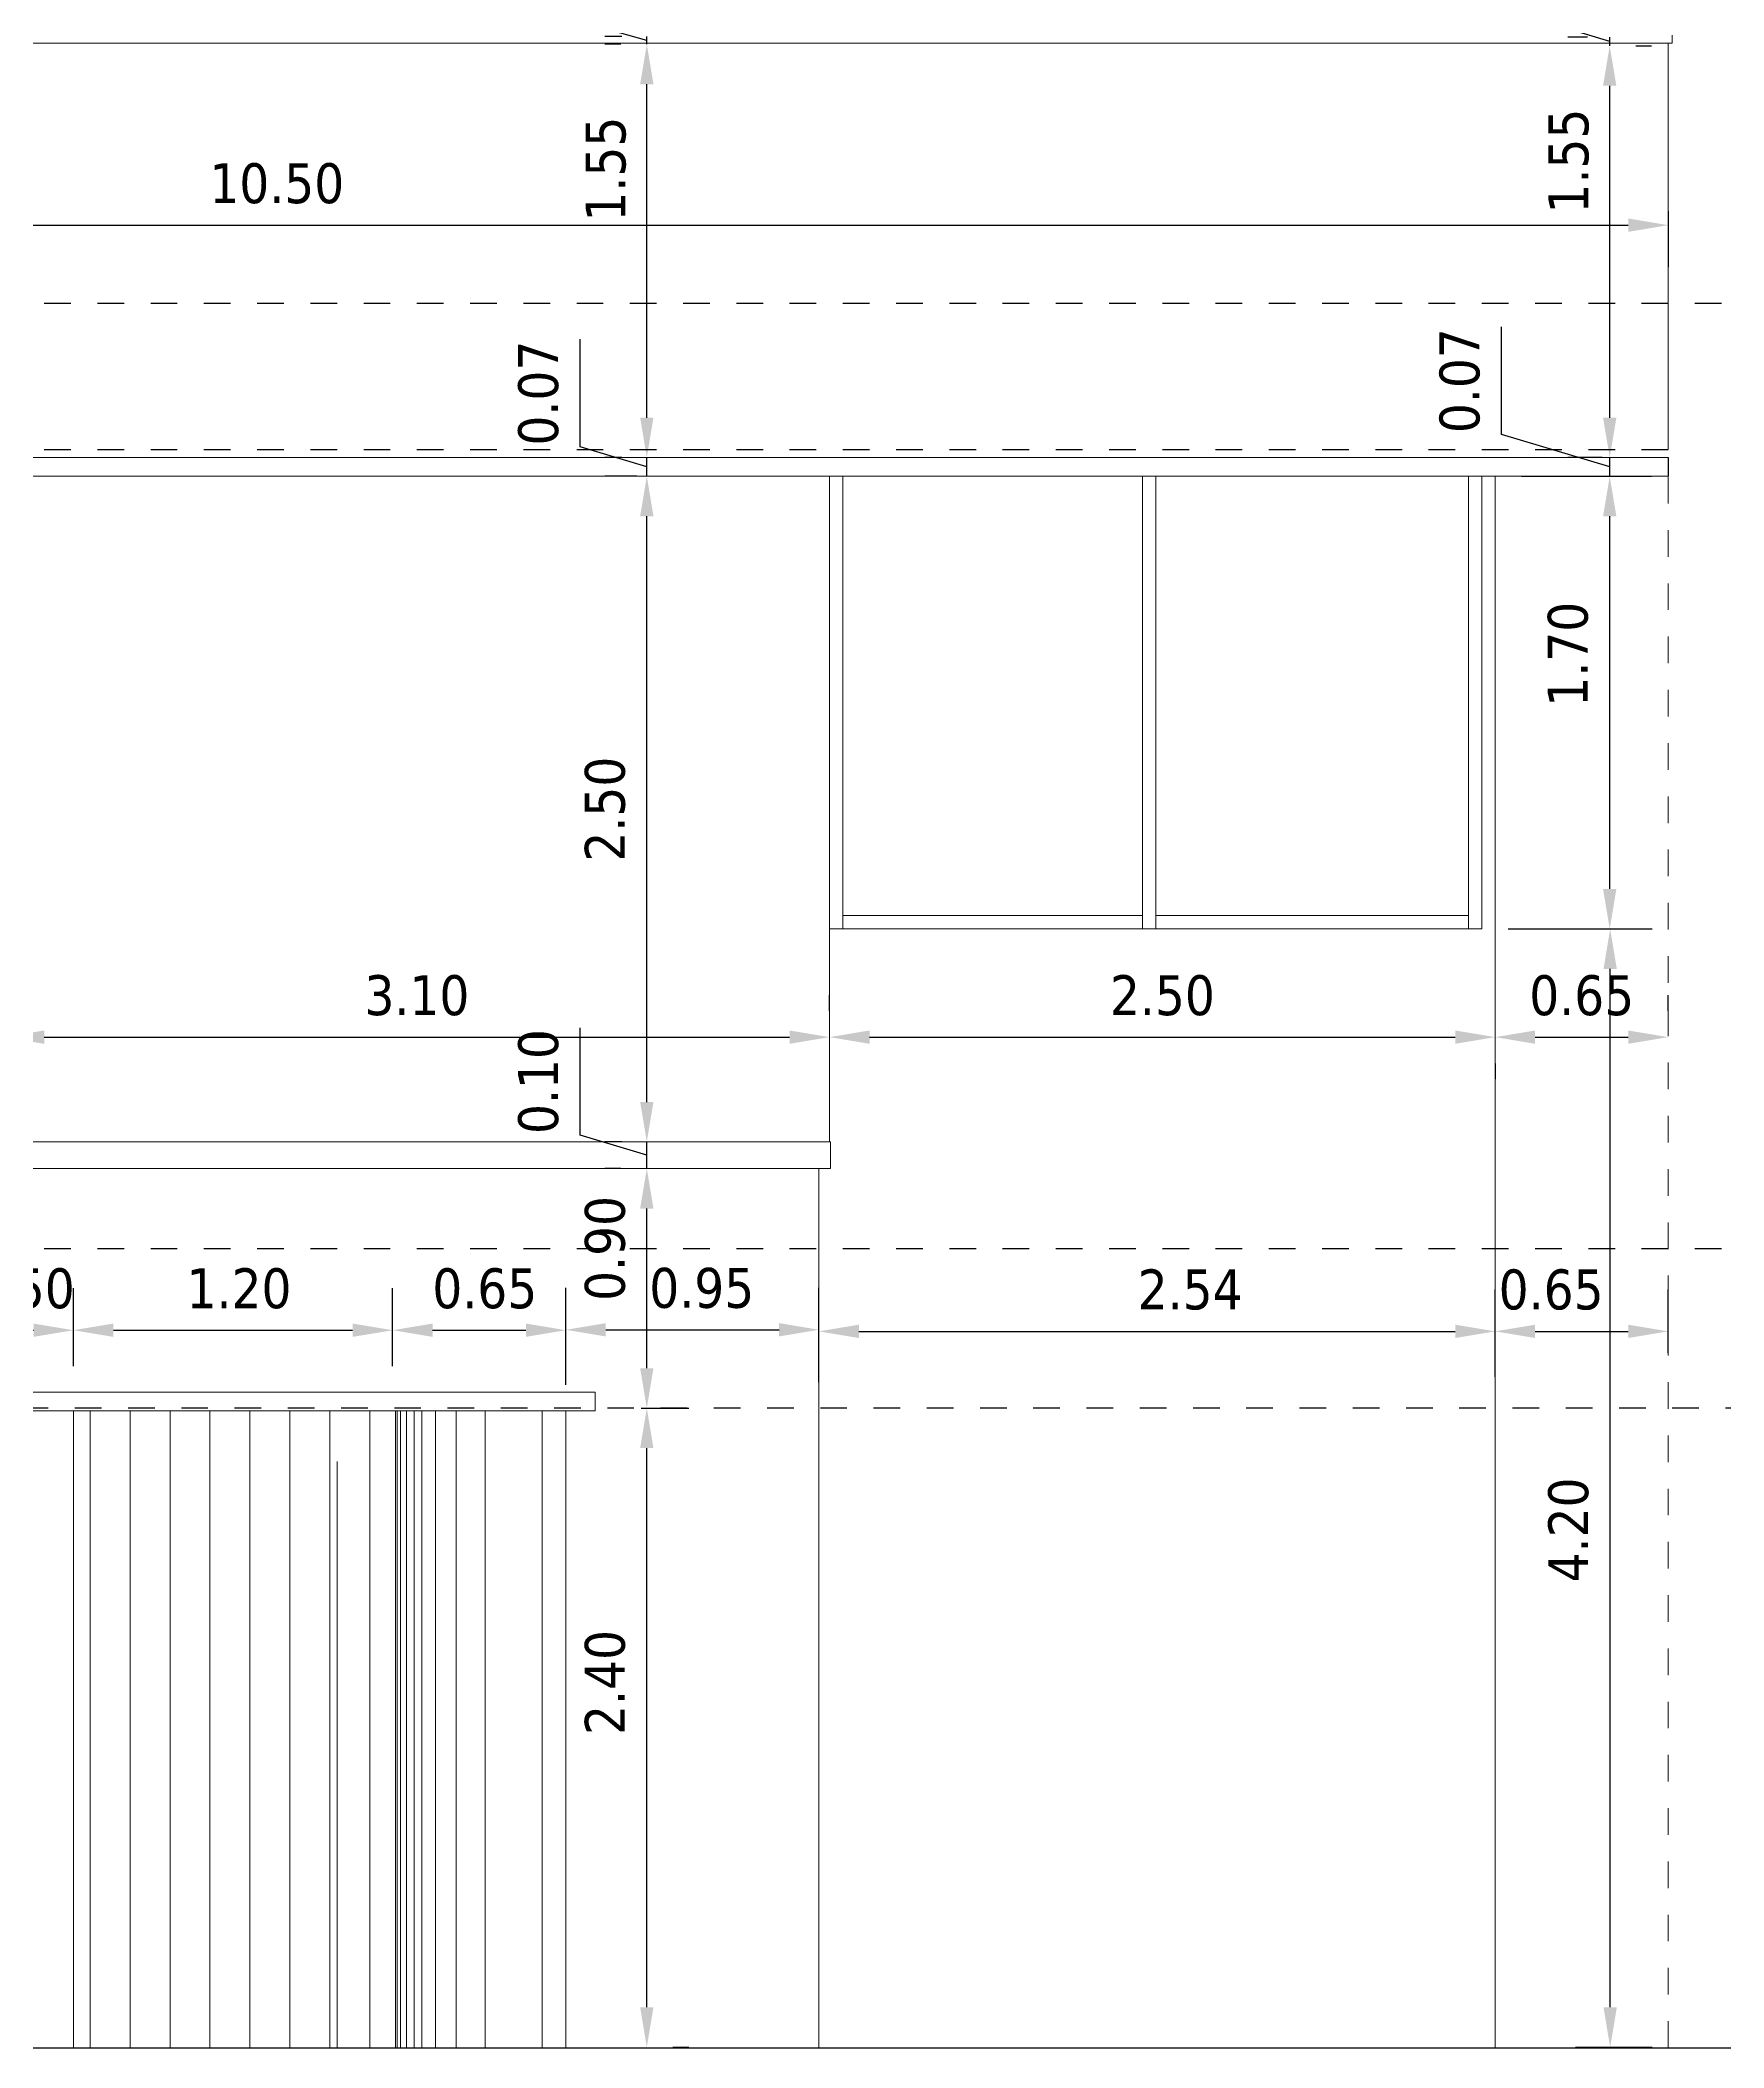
# Model space of a CAD drawing. Header units: millimetres. Extents: x 844 to 2732, y 457 to 943.
# Drawn here: x 2531.68 to 2538.01, y 463.76 to 471.3 of the extents above; entities that cross this region are included whole.
import ezdxf

# ---------------------------------------------------------------- set-up
doc = ezdxf.new("R2010")
doc.units = ezdxf.units.MM
doc.header["$LTSCALE"] = 0.01
doc.linetypes.add('ACAD_ISO03W100', pattern=[30, 12, -18])
doc.linetypes.add('Grid Line', pattern=[0.022225, 0.0127, -0.003175, 0.003175, -0.003175])
doc.layers.add('05-Dim', color=5, linetype='Continuous')
for name, color, linetype, lineweight in [('A-DETL-GENF', 92, 'Continuous', 9), ('A-DETL-MEDM', 4, 'Continuous', 25), ('A-DETL-THIN', 151, 'Continuous', 9), ('A-GENM', 13, 'Continuous', 9), ('A-GLAZ-CWMG', 6, 'Continuous', 9), ('A-WALL', 3, 'Continuous', 9), ('S-GRID', 1, 'Continuous', 9)]:
    doc.layers.add(name, color=color, linetype=linetype, lineweight=lineweight)
doc.styles.add('Tahoma', font='tahoma.ttf', dxfattribs={"height": 0.15})
doc.dimstyles.new('Diagonal_-_Centre_-_2_5mm_Arial', dxfattribs={"dimscale": 0.2, "dimtxt": 0.15, "dimasz": 0.75, "dimexe": 0.787402, "dimexo": 0.492126, "dimgap": 0.05, "dimtad": 0, "dimrnd": 0.01, "dimzin": 0, "dimdsep": 46, "dimtxsty": 'Tahoma', "dimcen": 0, "dimdle": 0.787402, "dimazin": 0, "dimtfac": 1, "dimtmove": 1, "dimatfit": 3, "dimfxl": 1, "dimtvp": 1, "dimtolj": 1, "dimtzin": 0, "dimarcsym": 1})

# ---------------------------------------------------------------- blocks, each defined once
blk = doc.blocks.new('Rectangular Mullion - 50 x 150mm-530099-South')
at = {"layer": 'A-GLAZ-CWMG'}
for p, q in [((0.3424, 4.2), (0.3424, 4.25)), ((1.4674, 4.25), (0.3424, 4.25)), ((1.4674, 4.25), (1.4674, 4.2))]:
    blk.add_line(p, q, dxfattribs=at)
blk = doc.blocks.new('Rectangular Mullion - 50 x 150mm-459886-South')
at = {"layer": 'A-GLAZ-CWMG'}
blk.add_line((2.6924, 5.9), (2.6924, 4.2), dxfattribs=at)
blk = doc.blocks.new('Rectangular Mullion - 50 x 150mm-460568-South')
at = {"layer": 'A-GLAZ-CWMG'}
for p, q in [((1.5174, 4.2), (1.5174, 4.25)), ((2.6924, 4.25), (1.5174, 4.25)), ((2.6924, 4.25), (2.6924, 4.2))]:
    blk.add_line(p, q, dxfattribs=at)
blk = doc.blocks.new('Rectangular Mullion - 50 x 150mm-459884-South')
at = {"layer": 'A-GLAZ-CWMG'}
for p, q in [((1.4674, 5.9), (1.4674, 4.2)), ((1.5174, 4.2), (1.5174, 5.9))]:
    blk.add_line(p, q, dxfattribs=at)
blk = doc.blocks.new('Rectangular Mullion - 50 x 150mm-459887-South')
at = {"layer": 'A-GLAZ-CWMG'}
for p, q in [((0.2924, 5.9), (0.2924, 4.2)), ((0.3424, 4.2), (0.3424, 5.9))]:
    blk.add_line(p, q, dxfattribs=at)
blk = doc.blocks.new('*D1009')
at = {"layer": '05-Dim', "color": 0, "lineweight": -2, "transparency": 16777216}
for p, q in [((2531.5494, 467.6553), (2531.5494, 467.7143)), ((2534.6494, 467.6553), (2534.6494, 467.7143)), ((2531.6994, 467.5569), (2534.4994, 467.5569))]:
    blk.add_line(p, q, dxfattribs=at)
at = {"layer": '05-Dim', "color": 0, "transparency": 16777216}
for points in [[(2531.6994, 467.5819), (2531.6994, 467.5319), (2531.5494, 467.5569)], [(2534.4994, 467.5819), (2534.4994, 467.5319), (2534.6494, 467.5569)]]:
    blk.add_solid(points, dxfattribs=at)
at = {"layer": 'Defpoints', "color": 0, "transparency": 16777216}
for p in [(2531.5494, 467.5569), (2534.6494, 467.5569), (2534.6494, 467.5569)]:
    blk.add_point(p, dxfattribs=at)
at = {"layer": '05-Dim', "color": 0, "transparency": 16777216, "insert": (2533.0994, 467.7131), "char_height": 0.15, "attachment_point": 5, "style": 'Tahoma'}
blk.add_mtext('\\A1;3.10', dxfattribs=at)
blk = doc.blocks.new('*D1010')
at = {"layer": '05-Dim', "color": 0, "lineweight": -2, "transparency": 16777216}
for p, q in [((2534.6494, 467.6553), (2534.6494, 467.7143)), ((2534.7994, 467.5569), (2536.9994, 467.5569)), ((2537.1494, 467.4584), (2537.1494, 467.3994))]:
    blk.add_line(p, q, dxfattribs=at)
at = {"layer": '05-Dim', "color": 0, "transparency": 16777216}
for points in [[(2534.7994, 467.5819), (2534.7994, 467.5319), (2534.6494, 467.5569)], [(2536.9994, 467.5819), (2536.9994, 467.5319), (2537.1494, 467.5569)]]:
    blk.add_solid(points, dxfattribs=at)
at = {"layer": 'Defpoints', "color": 0, "transparency": 16777216}
for p in [(2534.6494, 467.5569), (2537.1494, 467.5569), (2537.1494, 467.5569)]:
    blk.add_point(p, dxfattribs=at)
at = {"layer": '05-Dim', "color": 0, "transparency": 16777216, "insert": (2535.8994, 467.7131), "char_height": 0.15, "attachment_point": 5, "style": 'Tahoma'}
blk.add_mtext('\\A1;2.50', dxfattribs=at)
blk = doc.blocks.new('*D1011')
at = {"layer": '05-Dim', "color": 0, "lineweight": -2, "transparency": 16777216}
for p, q in [((2537.7994, 467.6553), (2537.7994, 467.7143)), ((2537.2994, 467.5569), (2537.6494, 467.5569)), ((2537.1494, 467.4584), (2537.1494, 467.3994))]:
    blk.add_line(p, q, dxfattribs=at)
at = {"layer": '05-Dim', "color": 0, "transparency": 16777216}
for points in [[(2537.2994, 467.5819), (2537.2994, 467.5319), (2537.1494, 467.5569)], [(2537.6494, 467.5819), (2537.6494, 467.5319), (2537.7994, 467.5569)]]:
    blk.add_solid(points, dxfattribs=at)
at = {"layer": 'Defpoints', "color": 0, "transparency": 16777216}
for p in [(2537.1494, 467.5569), (2537.7994, 467.5569), (2537.7994, 467.5569)]:
    blk.add_point(p, dxfattribs=at)
at = {"layer": '05-Dim', "color": 0, "transparency": 16777216, "insert": (2537.4744, 467.713), "char_height": 0.15, "attachment_point": 5, "style": 'Tahoma'}
blk.add_mtext('\\A1;0.65', dxfattribs=at)
blk = doc.blocks.new('*D1012')
at = {"layer": '05-Dim', "color": 0, "lineweight": -2, "transparency": 16777216}
for p, q in [((2527.2994, 470.6584), (2527.2994, 470.449)), ((2537.7994, 470.6584), (2537.7994, 470.449)), ((2527.4494, 470.6064), (2537.6494, 470.6064))]:
    blk.add_line(p, q, dxfattribs=at)
at = {"layer": '05-Dim', "color": 0, "transparency": 16777216}
for points in [[(2527.4494, 470.6314), (2527.4494, 470.5814), (2527.2994, 470.6064)], [(2537.6494, 470.6314), (2537.6494, 470.5814), (2537.7994, 470.6064)]]:
    blk.add_solid(points, dxfattribs=at)
at = {"layer": 'Defpoints', "color": 0, "transparency": 16777216}
for p in [(2527.2994, 470.7568), (2537.7994, 470.7568), (2537.7994, 470.6064)]:
    blk.add_point(p, dxfattribs=at)
at = {"layer": '05-Dim', "color": 0, "transparency": 16777216, "insert": (2532.573, 470.7626), "char_height": 0.15, "attachment_point": 5, "style": 'Tahoma'}
blk.add_mtext('\\A1;10.50', dxfattribs=at)
blk = doc.blocks.new('*D919')
at = {"layer": '05-Dim', "color": 0, "lineweight": -2, "transparency": 16777216}
for p, q in [((2531.3094, 466.3217), (2531.3094, 466.6136)), ((2531.8094, 466.3217), (2531.8094, 466.6136)), ((2531.4594, 466.4562), (2531.6594, 466.4562))]:
    blk.add_line(p, q, dxfattribs=at)
at = {"layer": '05-Dim', "color": 0, "transparency": 16777216}
for points in [[(2531.4594, 466.4812), (2531.4594, 466.4312), (2531.3094, 466.4562)], [(2531.6594, 466.4812), (2531.6594, 466.4312), (2531.8094, 466.4562)]]:
    blk.add_solid(points, dxfattribs=at)
at = {"layer": 'Defpoints', "color": 0, "transparency": 16777216}
for p in [(2531.8094, 466.4562), (2531.3094, 466.2233), (2531.8094, 466.2233)]:
    blk.add_point(p, dxfattribs=at)
at = {"layer": '05-Dim', "color": 0, "transparency": 16777216, "insert": (2531.6172, 466.6123), "char_height": 0.15, "attachment_point": 5, "style": 'Tahoma'}
blk.add_mtext('\\A1;0.50', dxfattribs=at)
blk = doc.blocks.new('*D920')
at = {"layer": '05-Dim', "color": 0, "lineweight": -2, "transparency": 16777216}
for p, q in [((2531.8094, 466.3217), (2531.8094, 466.6136)), ((2533.008, 466.3217), (2533.008, 466.6136)), ((2531.9594, 466.4562), (2532.858, 466.4562))]:
    blk.add_line(p, q, dxfattribs=at)
at = {"layer": '05-Dim', "color": 0, "transparency": 16777216}
for points in [[(2531.9594, 466.4812), (2531.9594, 466.4312), (2531.8094, 466.4562)], [(2532.858, 466.4812), (2532.858, 466.4312), (2533.008, 466.4562)]]:
    blk.add_solid(points, dxfattribs=at)
at = {"layer": 'Defpoints', "color": 0, "transparency": 16777216}
for p in [(2533.008, 466.4562), (2531.8094, 466.2233), (2533.008, 466.2233)]:
    blk.add_point(p, dxfattribs=at)
at = {"layer": '05-Dim', "color": 0, "transparency": 16777216, "insert": (2532.4312, 466.6124), "char_height": 0.15, "attachment_point": 5, "style": 'Tahoma'}
blk.add_mtext('\\A1;1.20', dxfattribs=at)
blk = doc.blocks.new('*D945')
at = {"layer": '05-Dim', "color": 0, "lineweight": -2, "transparency": 16777216}
for p, q in [((2533.008, 466.3217), (2533.008, 466.6136)), ((2533.6587, 466.2517), (2533.6587, 466.6136)), ((2533.158, 466.4562), (2533.5087, 466.4562))]:
    blk.add_line(p, q, dxfattribs=at)
at = {"layer": '05-Dim', "color": 0, "transparency": 16777216}
for points in [[(2533.158, 466.4812), (2533.158, 466.4312), (2533.008, 466.4562)], [(2533.5087, 466.4812), (2533.5087, 466.4312), (2533.6587, 466.4562)]]:
    blk.add_solid(points, dxfattribs=at)
at = {"layer": 'Defpoints', "color": 0, "transparency": 16777216}
for p in [(2533.6587, 466.4562), (2533.008, 466.2233), (2533.6587, 466.1533)]:
    blk.add_point(p, dxfattribs=at)
at = {"layer": '05-Dim', "color": 0, "transparency": 16777216, "insert": (2533.3543, 466.6123), "char_height": 0.15, "attachment_point": 5, "style": 'Tahoma'}
blk.add_mtext('\\A1;0.65', dxfattribs=at)
blk = doc.blocks.new('*D946')
at = {"layer": '05-Dim', "color": 0, "lineweight": -2, "transparency": 16777216}
for p, q in [((2533.6587, 466.2517), (2533.6587, 466.6153)), ((2534.6094, 466.2617), (2534.6094, 466.6153)), ((2533.8087, 466.4578), (2534.4594, 466.4578))]:
    blk.add_line(p, q, dxfattribs=at)
at = {"layer": '05-Dim', "color": 0, "transparency": 16777216}
for points in [[(2533.8087, 466.4828), (2533.8087, 466.4328), (2533.6587, 466.4578)], [(2534.4594, 466.4828), (2534.4594, 466.4328), (2534.6094, 466.4578)]]:
    blk.add_solid(points, dxfattribs=at)
at = {"layer": 'Defpoints', "color": 0, "transparency": 16777216}
for p in [(2534.6094, 466.4578), (2533.6587, 466.1533), (2534.6094, 466.1633)]:
    blk.add_point(p, dxfattribs=at)
at = {"layer": '05-Dim', "color": 0, "transparency": 16777216, "insert": (2534.1692, 466.6139), "char_height": 0.15, "attachment_point": 5, "style": 'Tahoma'}
blk.add_mtext('\\A1;0.95', dxfattribs=at)
blk = doc.blocks.new('*D947')
at = {"layer": '05-Dim', "color": 0, "lineweight": -2, "transparency": 16777216}
for p, q in [((2534.6094, 466.2817), (2534.6094, 466.6094)), ((2537.1494, 466.2817), (2537.1494, 466.6094)), ((2534.7594, 466.4519), (2536.9994, 466.4519))]:
    blk.add_line(p, q, dxfattribs=at)
at = {"layer": '05-Dim', "color": 0, "transparency": 16777216}
for points in [[(2534.7594, 466.4769), (2534.7594, 466.4269), (2534.6094, 466.4519)], [(2536.9994, 466.4769), (2536.9994, 466.4269), (2537.1494, 466.4519)]]:
    blk.add_solid(points, dxfattribs=at)
at = {"layer": 'Defpoints', "color": 0, "transparency": 16777216}
for p in [(2537.1494, 466.4519), (2534.6094, 466.1833), (2537.1494, 466.1833)]:
    blk.add_point(p, dxfattribs=at)
at = {"layer": '05-Dim', "color": 0, "transparency": 16777216, "insert": (2536.0036, 466.6081), "char_height": 0.15, "attachment_point": 5, "style": 'Tahoma'}
blk.add_mtext('\\A1;2.54', dxfattribs=at)
blk = doc.blocks.new('*D948')
at = {"layer": '05-Dim', "color": 0, "lineweight": -2, "transparency": 16777216}
for p, q in [((2537.1494, 466.3715), (2537.1494, 466.6094)), ((2537.7994, 466.3715), (2537.7994, 466.6094)), ((2537.2994, 466.4519), (2537.6494, 466.4519))]:
    blk.add_line(p, q, dxfattribs=at)
at = {"layer": '05-Dim', "color": 0, "transparency": 16777216}
for points in [[(2537.2994, 466.4769), (2537.2994, 466.4269), (2537.1494, 466.4519)], [(2537.6494, 466.4769), (2537.6494, 466.4269), (2537.7994, 466.4519)]]:
    blk.add_solid(points, dxfattribs=at)
at = {"layer": 'Defpoints', "color": 0, "transparency": 16777216}
for p in [(2537.7994, 466.4519), (2537.1494, 466.273), (2537.7994, 466.273)]:
    blk.add_point(p, dxfattribs=at)
at = {"layer": '05-Dim', "color": 0, "transparency": 16777216, "insert": (2537.3595, 466.608), "char_height": 0.15, "attachment_point": 5, "style": 'Tahoma'}
blk.add_mtext('\\A1;0.65', dxfattribs=at)
blk = doc.blocks.new('*D921')
at = {"layer": '05-Dim', "color": 0, "lineweight": -2, "transparency": 16777216}
for p, q in [((2533.9419, 466.1633), (2534.1202, 466.1633)), ((2533.9628, 463.9133), (2533.9628, 466.0133)), ((2534.0612, 463.7633), (2534.1202, 463.7633))]:
    blk.add_line(p, q, dxfattribs=at)
at = {"layer": '05-Dim', "color": 0, "transparency": 16777216}
for points in [[(2533.9378, 466.0133), (2533.9878, 466.0133), (2533.9628, 466.1633)], [(2533.9378, 463.9133), (2533.9878, 463.9133), (2533.9628, 463.7633)]]:
    blk.add_solid(points, dxfattribs=at)
at = {"layer": 'Defpoints', "color": 0, "transparency": 16777216}
for p in [(2533.8435, 466.1633), (2533.9628, 466.1633), (2533.9628, 463.7633)]:
    blk.add_point(p, dxfattribs=at)
at = {"layer": '05-Dim', "color": 0, "transparency": 16777216, "insert": (2533.8065, 465.1334), "char_height": 0.15, "attachment_point": 5, "rotation": 90, "style": 'Tahoma'}
blk.add_mtext('\\A1;2.40', dxfattribs=at)
blk = doc.blocks.new('*D953')
at = {"layer": '05-Dim', "color": 0, "lineweight": -2, "transparency": 16777216}
for p, q in [((2533.8649, 467.0633), (2533.8053, 467.0633)), ((2533.9628, 466.3133), (2533.9628, 466.9133)), ((2533.9986, 466.1633), (2534.1202, 466.1633))]:
    blk.add_line(p, q, dxfattribs=at)
at = {"layer": '05-Dim', "color": 0, "transparency": 16777216}
for points in [[(2533.9378, 466.9133), (2533.9878, 466.9133), (2533.9628, 467.0633)], [(2533.9378, 466.3133), (2533.9878, 466.3133), (2533.9628, 466.1633)]]:
    blk.add_solid(points, dxfattribs=at)
at = {"layer": 'Defpoints', "color": 0, "transparency": 16777216}
for p in [(2533.9628, 467.0633), (2533.9634, 467.0633), (2533.9002, 466.1633)]:
    blk.add_point(p, dxfattribs=at)
at = {"layer": '05-Dim', "color": 0, "transparency": 16777216, "insert": (2533.8066, 466.7633), "char_height": 0.15, "attachment_point": 5, "rotation": 90, "style": 'Tahoma'}
blk.add_mtext('\\A1;0.90', dxfattribs=at)
blk = doc.blocks.new('*D954')
at = {"layer": '05-Dim', "color": 0, "lineweight": -2, "transparency": 16777216}
for p, q in [((2533.7122, 467.1884), (2533.7122, 467.592)), ((2533.9628, 467.1133), (2533.7122, 467.1884)), ((2533.8693, 467.1633), (2533.8053, 467.1633)), ((2533.9628, 467.0633), (2533.9628, 467.1633)), ((2533.9628, 467.0633), (2533.9628, 467.1633)), ((2533.8649, 467.0633), (2533.8053, 467.0633))]:
    blk.add_line(p, q, dxfattribs=at)
at = {"layer": 'Defpoints', "color": 0, "transparency": 16777216}
for p in [(2533.9628, 467.1633), (2533.9678, 467.1633), (2533.9634, 467.0633)]:
    blk.add_point(p, dxfattribs=at)
at = {"layer": '05-Dim', "color": 0, "transparency": 16777216, "insert": (2533.5561, 467.3902), "char_height": 0.15, "attachment_point": 5, "rotation": 90, "style": 'Tahoma'}
blk.add_mtext('\\A1;0.10', dxfattribs=at)
blk = doc.blocks.new('*D955')
at = {"layer": '05-Dim', "color": 0, "lineweight": -2, "transparency": 16777216}
for p, q in [((2533.9257, 469.6633), (2533.8053, 469.6633)), ((2533.9628, 467.3133), (2533.9628, 469.5133)), ((2533.8693, 467.1633), (2533.8053, 467.1633))]:
    blk.add_line(p, q, dxfattribs=at)
at = {"layer": '05-Dim', "color": 0, "transparency": 16777216}
for points in [[(2533.9378, 469.5133), (2533.9878, 469.5133), (2533.9628, 469.6633)], [(2533.9378, 467.3133), (2533.9878, 467.3133), (2533.9628, 467.1633)]]:
    blk.add_solid(points, dxfattribs=at)
at = {"layer": 'Defpoints', "color": 0, "transparency": 16777216}
for p in [(2533.9628, 469.6633), (2534.0241, 469.6633), (2533.9678, 467.1633)]:
    blk.add_point(p, dxfattribs=at)
at = {"layer": '05-Dim', "color": 0, "transparency": 16777216, "insert": (2533.8065, 468.4133), "char_height": 0.15, "attachment_point": 5, "rotation": 90, "style": 'Tahoma'}
blk.add_mtext('\\A1;2.50', dxfattribs=at)
blk = doc.blocks.new('*D956')
at = {"layer": '05-Dim', "color": 0, "lineweight": -2, "transparency": 16777216}
for p, q in [((2533.7122, 469.7734), (2533.7122, 470.1779)), ((2533.9628, 469.6983), (2533.7122, 469.7734)), ((2533.8693, 469.7333), (2533.8053, 469.7333)), ((2533.9628, 469.6633), (2533.9628, 469.7333)), ((2533.9628, 469.6633), (2533.9628, 469.7333)), ((2533.9257, 469.6633), (2533.8053, 469.6633))]:
    blk.add_line(p, q, dxfattribs=at)
at = {"layer": 'Defpoints', "color": 0, "transparency": 16777216}
for p in [(2533.9628, 469.7333), (2533.9677, 469.7333), (2534.0241, 469.6633)]:
    blk.add_point(p, dxfattribs=at)
at = {"layer": '05-Dim', "color": 0, "transparency": 16777216, "insert": (2533.5561, 469.9757), "char_height": 0.15, "attachment_point": 5, "rotation": 90, "style": 'Tahoma'}
blk.add_mtext('\\A1;0.07', dxfattribs=at)
blk = doc.blocks.new('*D957')
at = {"layer": '05-Dim', "color": 0, "lineweight": -2, "transparency": 16777216}
for p, q in [((2533.8657, 471.2859), (2533.8053, 471.2859)), ((2533.9628, 469.8833), (2533.9628, 471.1359)), ((2533.8693, 469.7333), (2533.8053, 469.7333))]:
    blk.add_line(p, q, dxfattribs=at)
at = {"layer": '05-Dim', "color": 0, "transparency": 16777216}
for points in [[(2533.9378, 471.1359), (2533.9878, 471.1359), (2533.9628, 471.2859)], [(2533.9378, 469.8833), (2533.9878, 469.8833), (2533.9628, 469.7333)]]:
    blk.add_solid(points, dxfattribs=at)
at = {"layer": 'Defpoints', "color": 0, "transparency": 16777216}
for p in [(2533.9628, 471.2859), (2533.9641, 471.2859), (2533.9677, 469.7333)]:
    blk.add_point(p, dxfattribs=at)
at = {"layer": '05-Dim', "color": 0, "transparency": 16777216, "insert": (2533.8091, 470.8171), "char_height": 0.15, "attachment_point": 5, "rotation": 90, "style": 'Tahoma'}
blk.add_mtext('\\A1;1.55', dxfattribs=at)
blk = doc.blocks.new('*D922')
at = {"layer": '05-Dim', "color": 0, "lineweight": -2, "transparency": 16777216}
for p, q in [((2533.45, 471.4444), (2533.45, 471.8446)), ((2533.9628, 471.3004), (2533.45, 471.4444)), ((2533.8692, 471.3149), (2533.8053, 471.3149)), ((2533.8657, 471.2859), (2533.8053, 471.2859)), ((2533.9628, 471.2859), (2533.9628, 471.3149)), ((2533.9628, 471.2859), (2533.9628, 471.3149))]:
    blk.add_line(p, q, dxfattribs=at)
at = {"layer": 'Defpoints', "color": 0, "transparency": 16777216}
for p in [(2533.9628, 471.3149), (2533.9641, 471.2859), (2533.9676, 471.3149)]:
    blk.add_point(p, dxfattribs=at)
at = {"layer": '05-Dim', "color": 0, "transparency": 16777216, "insert": (2533.2938, 471.6445), "char_height": 0.15, "attachment_point": 5, "rotation": 90, "style": 'Tahoma'}
blk.add_mtext('\\A1;0.03', dxfattribs=at)
blk = doc.blocks.new('*D970')
at = {"layer": '05-Dim', "color": 0, "lineweight": -2, "transparency": 16777216}
for p, q in [((2537.1978, 467.9633), (2537.7387, 467.9633)), ((2537.5812, 463.9133), (2537.5812, 467.8133)), ((2537.4506, 463.7633), (2537.7387, 463.7633))]:
    blk.add_line(p, q, dxfattribs=at)
at = {"layer": '05-Dim', "color": 0, "transparency": 16777216}
for points in [[(2537.5562, 467.8133), (2537.6062, 467.8133), (2537.5812, 467.9633)], [(2537.5562, 463.9133), (2537.6062, 463.9133), (2537.5812, 463.7633)]]:
    blk.add_solid(points, dxfattribs=at)
at = {"layer": 'Defpoints', "color": 0, "transparency": 16777216}
for p in [(2537.0994, 467.9633), (2537.5812, 467.9633), (2537.3522, 463.7633)]:
    blk.add_point(p, dxfattribs=at)
at = {"layer": '05-Dim', "color": 0, "transparency": 16777216, "insert": (2537.425, 465.7062), "char_height": 0.15, "attachment_point": 5, "rotation": 90, "style": 'Tahoma'}
blk.add_mtext('\\A1;4.20', dxfattribs=at)
blk = doc.blocks.new('*D971')
at = {"layer": '05-Dim', "color": 0, "lineweight": -2, "transparency": 16777216}
for p, q in [((2537.2478, 469.6633), (2537.7369, 469.6633)), ((2537.5795, 468.1133), (2537.5795, 469.5133)), ((2537.1978, 467.9633), (2537.7369, 467.9633))]:
    blk.add_line(p, q, dxfattribs=at)
at = {"layer": '05-Dim', "color": 0, "transparency": 16777216}
for points in [[(2537.5545, 469.5133), (2537.6045, 469.5133), (2537.5795, 469.6633)], [(2537.5545, 468.1133), (2537.6045, 468.1133), (2537.5795, 467.9633)]]:
    blk.add_solid(points, dxfattribs=at)
at = {"layer": 'Defpoints', "color": 0, "transparency": 16777216}
for p in [(2537.1494, 469.6633), (2537.5795, 469.6633), (2537.0994, 467.9633)]:
    blk.add_point(p, dxfattribs=at)
at = {"layer": '05-Dim', "color": 0, "transparency": 16777216, "insert": (2537.4233, 468.995), "char_height": 0.15, "attachment_point": 5, "rotation": 90, "style": 'Tahoma'}
blk.add_mtext('\\A1;1.70', dxfattribs=at)
blk = doc.blocks.new('*D972')
at = {"layer": '05-Dim', "color": 0, "lineweight": -2, "transparency": 16777216}
for p, q in [((2537.1728, 469.8203), (2537.1728, 470.2248)), ((2537.5795, 469.6983), (2537.1728, 469.8203)), ((2537.5506, 469.7333), (2537.422, 469.7333)), ((2537.5795, 469.6633), (2537.5795, 469.7333)), ((2537.5795, 469.6633), (2537.5795, 469.7333)), ((2537.2478, 469.6633), (2537.7369, 469.6633))]:
    blk.add_line(p, q, dxfattribs=at)
at = {"layer": 'Defpoints', "color": 0, "transparency": 16777216}
for p in [(2537.5795, 469.7333), (2537.649, 469.7333), (2537.1494, 469.6633)]:
    blk.add_point(p, dxfattribs=at)
at = {"layer": '05-Dim', "color": 0, "transparency": 16777216, "insert": (2537.0166, 470.0225), "char_height": 0.15, "attachment_point": 5, "rotation": 90, "style": 'Tahoma'}
blk.add_mtext('\\A1;0.07', dxfattribs=at)
blk = doc.blocks.new('*D973')
at = {"layer": '05-Dim', "color": 0, "lineweight": -2, "transparency": 16777216}
for p, q in [((2537.6779, 471.28), (2537.7369, 471.28)), ((2537.5795, 469.8833), (2537.5795, 471.13)), ((2537.5506, 469.7333), (2537.422, 469.7333))]:
    blk.add_line(p, q, dxfattribs=at)
at = {"layer": '05-Dim', "color": 0, "transparency": 16777216}
for points in [[(2537.5545, 471.13), (2537.6045, 471.13), (2537.5795, 471.28)], [(2537.5545, 469.8833), (2537.6045, 469.8833), (2537.5795, 469.7333)]]:
    blk.add_solid(points, dxfattribs=at)
at = {"layer": 'Defpoints', "color": 0, "transparency": 16777216}
for p in [(2537.5795, 471.28), (2537.5795, 471.28), (2537.649, 469.7333)]:
    blk.add_point(p, dxfattribs=at)
at = {"layer": '05-Dim', "color": 0, "transparency": 16777216, "insert": (2537.4258, 470.8472), "char_height": 0.15, "attachment_point": 5, "rotation": 90, "style": 'Tahoma'}
blk.add_mtext('\\A1;1.55', dxfattribs=at)
blk = doc.blocks.new('*D925')
at = {"layer": '05-Dim', "color": 0, "lineweight": -2, "transparency": 16777216}
for p, q in [((2537.1726, 471.4186), (2537.1726, 471.8189)), ((2537.5795, 471.2965), (2537.1726, 471.4186)), ((2537.4963, 471.313), (2537.422, 471.313)), ((2537.5795, 471.28), (2537.5795, 471.313)), ((2537.5795, 471.28), (2537.5795, 471.313)), ((2537.6778, 471.28), (2537.7369, 471.28))]:
    blk.add_line(p, q, dxfattribs=at)
at = {"layer": 'Defpoints', "color": 0, "transparency": 16777216}
for p in [(2537.5793, 471.28), (2537.5795, 471.313), (2537.5948, 471.313)]:
    blk.add_point(p, dxfattribs=at)
at = {"layer": '05-Dim', "color": 0, "transparency": 16777216, "insert": (2537.0164, 471.6187), "char_height": 0.15, "attachment_point": 5, "rotation": 90, "style": 'Tahoma'}
blk.add_mtext('\\A1;0.03', dxfattribs=at)

msp = doc.modelspace()

# ---------------------------------------------------------------- hatches: boundary and pattern name
at = {"layer": 'A-DETL-GENF'}
h = msp.add_hatch(dxfattribs=at)
h.set_pattern_fill('FP_2', color=255, style=0, pattern_type=2)
h.set_pattern_definition([(90, (2536.822, 463.76326), (-0.15, 9e-18), [])])
h.paths.add_polyline_path([(2533.0187, 463.7633), (2533.0187, 466.1533), (2531.8094, 466.1533), (2531.8094, 463.7633)])

# ---------------------------------------------------------------- linework, layer by layer
at = {"layer": '05-Dim', "color": 5, "linetype": 'ACAD_ISO03W100', "ltscale": 0.5}
for p, q in [((2527.2994, 470.3133), (2539.9599, 470.3133)), ((2527.2994, 469.7633), (2537.7994, 469.7633)), ((2527.2994, 466.7633), (2538.5035, 466.7633)), ((2539.7146, 466.1633), (2529.2146, 466.1633))]:
    msp.add_line(p, q, dxfattribs=at)
at = {"layer": '05-Dim', "color": 2}
msp.add_line((2537.7994, 469.7333), (2537.7994, 469.6633), dxfattribs=at)
at = {"layer": 'A-DETL-MEDM', "color": 1}
msp.add_line((2524.3873, 463.7611), (2543.2139, 463.7611), dxfattribs=at)
at = {"layer": 'A-DETL-THIN'}
msp.add_line((2532.7994, 463.7633), (2532.7994, 465.9633), dxfattribs=at)
at = {"layer": 'A-GENM', "color": 2}
for p, q in [((2537.3994, 471.2894), (2527.6994, 471.2894)), ((2537.3994, 471.2894), (2537.8141, 471.2894)), ((2537.8141, 471.2894), (2537.8141, 471.3194)), ((2527.2494, 469.7333), (2537.7994, 469.7333)), ((2537.7994, 469.6633), (2527.2494, 469.6633)), ((2528.3994, 466.2233), (2533.7687, 466.2233)), ((2533.7687, 466.1533), (2533.7687, 466.2233)), ((2533.7687, 466.2233), (2533.7687, 466.1533)), ((2533.7687, 466.1533), (2528.3994, 466.1533)), ((2533.6587, 466.1533), (2533.6587, 463.7633))]:
    msp.add_line(p, q, dxfattribs=at)
at = {"layer": 'A-GENM', "color": 3}
for p, q in [((2534.6094, 466.1833), (2534.6094, 467.0633)), ((2531.8094, 463.7633), (2531.8094, 466.1533)), ((2533.0187, 466.1533), (2533.0187, 463.7633)), ((2534.6094, 463.7611), (2534.6094, 466.1833))]:
    msp.add_line(p, q, dxfattribs=at)
at = {"layer": 'A-GENM', "color": 4}
for p, q in [((2533.0249, 466.1533), (2533.0249, 463.7633)), ((2533.038, 466.1533), (2533.038, 463.7633)), ((2533.0602, 466.1533), (2533.0602, 463.7633)), ((2533.0895, 466.1533), (2533.0895, 463.7633)), ((2533.1182, 466.1533), (2533.1182, 463.7633)), ((2533.1688, 466.1533), (2533.1688, 463.7633)), ((2533.2469, 466.1533), (2533.2469, 463.7633)), ((2533.3559, 466.1533), (2533.3559, 463.7633)), ((2533.5692, 466.1533), (2533.5692, 463.7633))]:
    msp.add_line(p, q, dxfattribs=at)
at = {"layer": 'A-GLAZ-CWMG', "color": 3}
for p, q in [((2534.6494, 467.1633), (2534.6494, 469.6633)), ((2537.1494, 469.6633), (2537.1494, 463.7633))]:
    msp.add_line(p, q, dxfattribs=at)
at = {"layer": 'A-GLAZ-CWMG', "color": 6}
for p, q in [((2537.0994, 469.6633), (2537.0994, 467.9633)), ((2537.0994, 467.9633), (2534.6494, 467.9633))]:
    msp.add_line(p, q, dxfattribs=at)
at = {"layer": 'A-GLAZ-CWMG', "color": 2}
for p, q in [((2534.6524, 467.1633), (2527.2994, 467.1633)), ((2534.6524, 467.0633), (2534.6524, 467.1633)), ((2527.2994, 467.0633), (2534.6524, 467.0633))]:
    msp.add_line(p, q, dxfattribs=at)
at = {"layer": 'A-WALL', "color": 2}
msp.add_line((2537.7994, 469.7633), (2537.7994, 471.2894), dxfattribs=at)
at = {"layer": 'S-GRID', "color": 3, "linetype": 'Grid Line'}
msp.add_line((2537.7994, 463.7611), (2537.7994, 469.6633), dxfattribs=at)

# ---------------------------------------------------------------- block references
at = {"layer": 'A-GLAZ-CWMG'}
for name in ['Rectangular Mullion - 50 x 150mm-459887-South', 'Rectangular Mullion - 50 x 150mm-459884-South', 'Rectangular Mullion - 50 x 150mm-459886-South', 'Rectangular Mullion - 50 x 150mm-530099-South']:
    msp.add_blockref(name, (2534.357, 463.7633), dxfattribs=at)
at = {"layer": 'A-GLAZ-CWMG', "color": 6}
msp.add_blockref('Rectangular Mullion - 50 x 150mm-460568-South', (2534.357, 463.7633), dxfattribs=at)

# ---------------------------------------------------------------- dimensions: what is measured, and where the dimension line sits
at = {"layer": '05-Dim', "color": 6}
for base, p1, p2, picture, middle in [((2533.9628, 471.3149), (2533.9641, 471.2859), (2533.9676, 471.3149), '*D922', (2533.45, 471.4544)), ((2533.9628, 471.2859), (2533.9677, 469.7333), (2533.9641, 471.2859), '*D957', (2533.9628, 470.8171)), ((2537.5795, 471.28), (2537.649, 469.7333), (2537.5795, 471.28), '*D973', (2537.5795, 470.8472)), ((2537.5795, 469.6633), (2537.0994, 467.9633), (2537.1494, 469.6633), '*D971', (2537.5795, 468.995)), ((2537.5812, 467.9633), (2537.3522, 463.7633), (2537.0994, 467.9633), '*D970', (2537.5812, 465.7062)), ((2533.9628, 467.0633), (2533.9002, 466.1633), (2533.9634, 467.0633), '*D953', (2533.9628, 466.7633)), ((2533.9628, 466.1633), (2533.9628, 463.7633), (2533.8435, 466.1633), '*D921', (2533.9628, 465.1334))]:
    dim = msp.add_linear_dim(base=base, p1=p1, p2=p2, angle=90, dimstyle='Diagonal_-_Centre_-_2_5mm_Arial', override={"dimpost": '<>'}, dxfattribs=at)
    dim.commit()
    dim.dimension.update_dxf_attribs({"geometry": picture, "text_midpoint": middle, "dimtype": 160})
for base, p1, p2, picture, middle in [((2537.5795, 471.313), (2537.5793, 471.28), (2537.5948, 471.313), '*D925', (2537.0164, 471.4286)), ((2537.5795, 469.7333), (2537.1494, 469.6633), (2537.649, 469.7333), '*D972', (2537.0166, 469.8303)), ((2533.9628, 469.7333), (2534.0241, 469.6633), (2533.9677, 469.7333), '*D956', (2533.5561, 469.7834)), ((2533.9628, 469.6633), (2533.9678, 467.1633), (2534.0241, 469.6633), '*D955', (2533.8065, 468.4133)), ((2533.9628, 467.1633), (2533.9634, 467.0633), (2533.9678, 467.1633), '*D954', (2533.5561, 467.1984))]:
    dim = msp.add_linear_dim(base=base, p1=p1, p2=p2, angle=90, dimstyle='Diagonal_-_Centre_-_2_5mm_Arial', override={"dimpost": '<>'}, dxfattribs=at)
    dim.commit()
    dim.dimension.update_dxf_attribs({"geometry": picture, "text_midpoint": middle})
for base, p1, p2, picture, middle in [((2537.7994, 470.6064), (2527.2994, 470.7568), (2537.7994, 470.7568), '*D1012', (2532.573, 470.6064)), ((2531.8094, 466.4562), (2531.3094, 466.2233), (2531.8094, 466.2233), '*D919', (2531.6172, 466.4562)), ((2533.008, 466.4562), (2531.8094, 466.2233), (2533.008, 466.2233), '*D920', (2532.4312, 466.4562)), ((2533.6587, 466.4562), (2533.008, 466.2233), (2533.6587, 466.1533), '*D945', (2533.3543, 466.4562)), ((2534.6094, 466.4578), (2533.6587, 466.1533), (2534.6094, 466.1633), '*D946', (2534.1692, 466.4578)), ((2537.1494, 466.4519), (2534.6094, 466.1833), (2537.1494, 466.1833), '*D947', (2536.0036, 466.4519)), ((2537.7994, 466.4519), (2537.1494, 466.273), (2537.7994, 466.273), '*D948', (2537.3595, 466.4519))]:
    dim = msp.add_linear_dim(base=base, p1=p1, p2=p2, dimstyle='Diagonal_-_Centre_-_2_5mm_Arial', override={"dimpost": '<>'}, dxfattribs=at)
    dim.commit()
    dim.dimension.update_dxf_attribs({"geometry": picture, "text_midpoint": middle, "dimtype": 160})
for base, p1, p2, picture, middle in [((2534.6494, 467.5569), (2531.5494, 467.5569), (2534.6494, 467.5569), '*D1009', (2533.0994, 467.7131)), ((2537.1494, 467.5569), (2534.6494, 467.5569), (2537.1494, 467.5569), '*D1010', (2535.8994, 467.7131)), ((2537.7994, 467.5569), (2537.1494, 467.5569), (2537.7994, 467.5569), '*D1011', (2537.4744, 467.713))]:
    dim = msp.add_linear_dim(base=base, p1=p1, p2=p2, dimstyle='Diagonal_-_Centre_-_2_5mm_Arial', override={"dimpost": '<>'}, dxfattribs=at)
    dim.commit()
    dim.dimension.update_dxf_attribs({"geometry": picture, "text_midpoint": middle})

doc.saveas('drawing.dxf')
